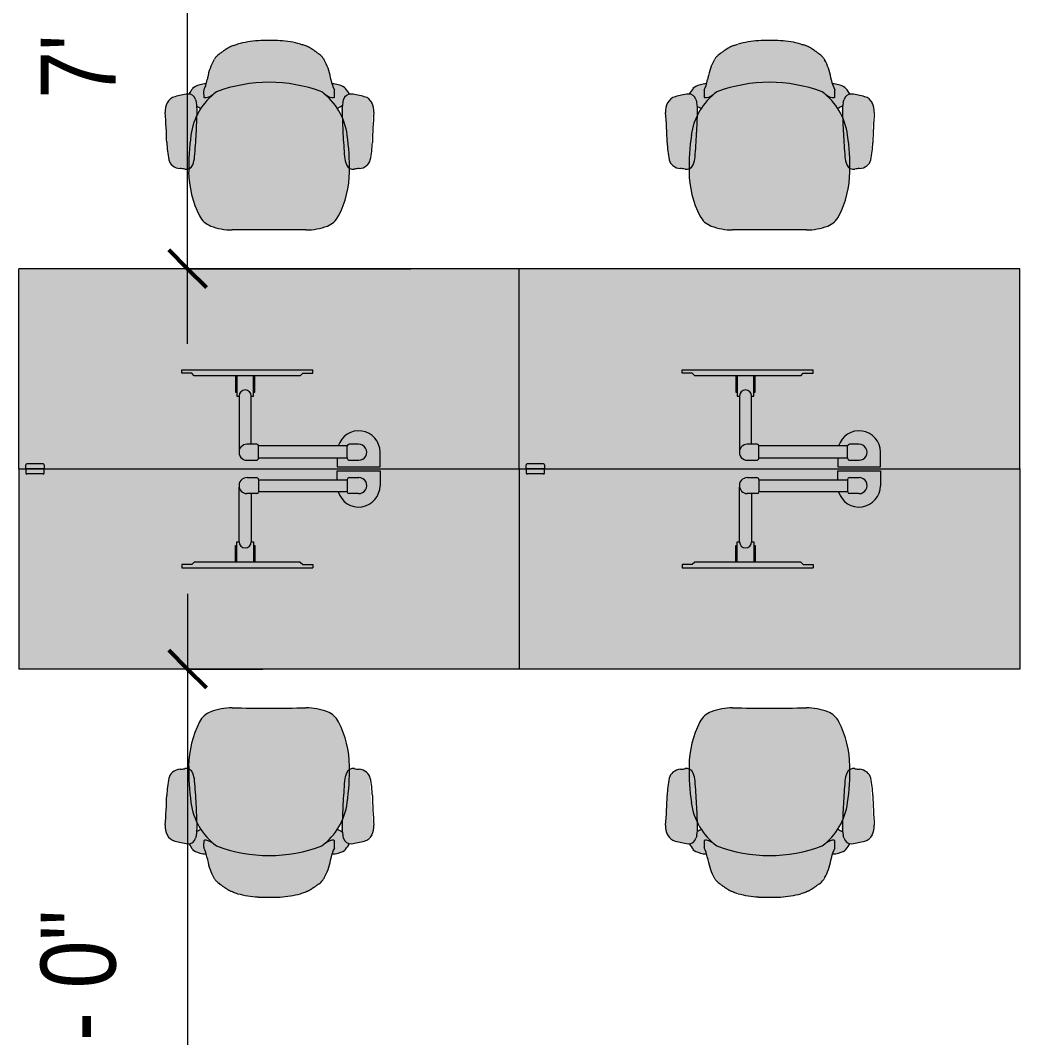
# Model space of a CAD drawing. Header units: inches. Extents: x 46946 to 48441, y 40324 to 42003.
# Drawn here: x 47795.9 to 47915.8, y 41423.6 to 41545.6 of the extents above; entities that cross this region are included whole.
import ezdxf

# ---------------------------------------------------------------- set-up
doc = ezdxf.new("R2010")
doc.units = ezdxf.units.IN
doc.header["$MEASUREMENT"] = 0
for name, color, linetype, lineweight in [('A-ANNO-DIMS', 211, 'Continuous', 9), ('A-ANNO-DIMS-96', 211, 'Continuous', 9), ('I-FURN', 30, 'Continuous', 9), ('I-FURN-PNLS', 30, 'Continuous', 9)]:
    doc.layers.add(name, color=color, linetype=linetype, lineweight=lineweight)
doc.styles.add('Arial Narrow_1', font='ARIALN.TTF', dxfattribs={"height": 9})
doc.dimstyles.new('OTJ_3_32__Linear__1_2__Rounding_', dxfattribs={"dimscale": 12, "dimtxt": 9.210879, "dimasz": 0.375, "dimexe": 0.75, "dimexo": 0.5, "dimgap": 0.5, "dimtad": 1, "dimdec": 1, "dimrnd": 0.5, "dimzin": 3, "dimdsep": 46, "dimlunit": 4, "dimtxsty": 'Arial Narrow_1', "dimblk1": 'OBLIQUE', "dimblk2": 'OBLIQUE', "dimsah": 1, "dimcen": 0.09, "dimdle": 0.75, "dimazin": 0, "dimtfac": 1, "dimtdec": 4, "dimtix": 1, "dimtmove": 0, "dimatfit": 3, "dimfxl": 1, "dimtvp": 1, "dimtfill": 1, "dimfrac": 2, "dimtolj": 1, "dimtzin": 0, "dimarcsym": 2})

# ---------------------------------------------------------------- blocks, each defined once
blk = doc.blocks.new('WORKSTATIONS_BENCH- SINGLE - 5 X 2 FT FT - WORKSTATIONS_BENCH- SINGLE - 5 X 2 FT FT-648372-Level 06 - Furniture')
at = {"layer": 'I-FURN-PNLS', "transparency": 33554534}
h = blk.add_hatch(color=155, dxfattribs=at)
h.paths.add_polyline_path([(-29.98, -12.18), (-29.15, -12.18), (-29.15, -11.69), (-29.02, -11.57), (-27.07, -11.57), (-26.94, -11.69), (-26.94, -12.18), (30.02, -12.18), (30.02, 11.82), (-29.98, 11.82), (-29.98, -11.95)])
h.paths.add_polyline_path([(9.39, -11.94), (8.2, -11.94), (8.2, -10.85), (-1.25, -10.89), (-1.28, -11.02), (-1.5, -11.14), (-2.86, -11.11), (-3.09, -11.02), (-3.28, -10.88), (-3.43, -10.7), (-3.57, -10.32), (-3.58, -10.25), (-3.57, -10.01), (-3.57, -3.44), (-3.84, -3.44), (-3.84, -2.99), (-4.02, -2.99), (-4.02, -1.01), (-8.95, -1.01), (-9.24, -0.7), (-10.44, -0.7), (-10.44, -0.3), (5.26, -0.3), (5.26, -0.7), (4.06, -0.7), (3.76, -1.01), (-1.68, -1.01), (-1.68, -2.99), (-1.84, -2.99), (-1.84, -3.44), (-2.13, -3.44), (-2.13, -9.22), (-1.45, -9.22), (-1.26, -9.37), (-1.25, -9.43), (8.32, -9.43), (8.54, -8.89), (8.95, -8.36), (9.48, -7.95), (10.1, -7.69), (10.76, -7.6), (11.43, -7.69), (12.07, -7.96), (12.58, -8.36), (12.98, -8.89), (13.24, -9.5), (13.33, -10.17), (13.33, -11.94), (11.82, -11.94)])
h = blk.add_hatch(color=155, dxfattribs=at)
h.paths.add_polyline_path([(-27.07, -12.18), (-26.94, -12.18), (-26.94, -11.69), (-27.07, -11.57), (-29.02, -11.57), (-29.15, -11.69), (-29.15, -12.18), (-29.02, -12.18)])
h.paths.add_polyline_path([(8.32, -9.43), (-1.25, -9.43), (-1.26, -9.37), (-1.45, -9.22), (-2.13, -9.22), (-2.13, -3.44), (-1.84, -3.44), (-1.84, -2.99), (-1.68, -2.99), (-1.68, -1.01), (3.76, -1.01), (4.06, -0.7), (5.26, -0.7), (5.26, -0.3), (-10.44, -0.3), (-10.44, -0.7), (-9.24, -0.7), (-8.95, -1.01), (-4.02, -1.01), (-4.02, -2.99), (-3.84, -2.99), (-3.84, -3.44), (-3.57, -3.44), (-3.54, -10.48), (-3.43, -10.7), (-3.28, -10.88), (-3.09, -11.02), (-2.86, -11.11), (-2.63, -11.14), (-1.5, -11.14), (-1.26, -10.96), (-1.2, -10.85), (8.2, -10.85), (8.2, -10.17), (8.29, -9.5)])
h.paths.add_polyline_path([(8.2, -11.94), (13.33, -11.94), (13.33, -10.17), (13.24, -9.5), (12.98, -8.89), (12.58, -8.36), (12.05, -7.95), (11.43, -7.69), (10.76, -7.6), (10.1, -7.69), (9.39, -8.02), (8.95, -8.36), (8.54, -8.89), (8.33, -9.43), (9.39, -9.43), (9.6, -9.22), (10.97, -9.24), (11.19, -9.32), (11.39, -9.45), (11.55, -9.62), (11.66, -9.82), (11.72, -10.17), (11.72, -10.3), (11.66, -10.53), (11.45, -10.85), (11.39, -10.91), (11.19, -11.04), (10.97, -11.12), (10.51, -11.14), (9.52, -11.11), (9.35, -10.85), (8.2, -10.85), (8.2, -11.14)])
blk.add_hatch(color=155, dxfattribs=at).paths.add_polyline_path([(10.51, -11.14), (11, -11.11), (11.22, -11.03), (11.49, -10.8), (11.57, -10.72), (11.67, -10.51), (11.72, -10.17), (11.72, -10.05), (11.66, -9.82), (11.55, -9.62), (11.36, -9.43), (11.19, -9.32), (10.97, -9.24), (10.74, -9.22), (9.55, -9.23), (9.39, -9.43), (8.32, -9.43), (8.28, -9.58), (8.2, -10.17), (8.2, -10.85), (9.39, -10.89), (9.58, -11.13), (9.64, -11.14)])
at = {"layer": 'I-FURN'}
for p, q in [((-29.98, -12.18), (-29.98, 11.82)), ((30.02, 11.82), (-29.98, 11.82)), ((30.02, -12.18), (30.02, 11.82)), ((-10.44, -0.3), (-3.84, -0.3)), ((-10.44, -0.7), (-10.44, -0.3)), ((-9.24, -0.7), (-10.44, -0.7)), ((-8.95, -1.01), (-9.24, -0.7)), ((3.76, -1.01), (-8.95, -1.01)), ((-4.02, -1.01), (-4.02, -2.99)), ((-3.84, -0.3), (5.26, -0.3)), ((-3.84, -1.01), (-3.84, -3.44)), ((-1.84, -3.44), (-1.84, -1.01)), ((-1.68, -2.99), (-1.68, -1.01)), ((3.76, -1.01), (4.06, -0.7)), ((4.06, -0.7), (5.26, -0.7)), ((5.26, -0.7), (5.26, -0.3)), ((-4.02, -2.99), (-3.84, -2.99)), ((-3.84, -2.99), (-3.84, -3.44)), ((-3.84, -3.44), (-3.57, -3.44)), ((-3.84, -3.44), (-3.57, -3.44)), ((-3.57, -3.44), (-3.57, -10.01)), ((-2.13, -3.44), (-1.84, -3.44)), ((-2.13, -3.44), (-1.84, -3.44)), ((-2.13, -9.22), (-2.13, -3.44)), ((-1.84, -2.99), (-1.68, -2.99)), ((-1.84, -3.44), (-1.84, -2.99)), ((-1.45, -9.22), (-2.66, -9.22)), ((-1.25, -10.85), (-1.25, -9.42)), ((9.39, -9.43), (-1.25, -9.43)), ((9.39, -10.85), (9.39, -9.43)), ((10.74, -9.22), (9.6, -9.22)), ((-1.25, -10.89), (-1.25, -10.85)), ((-1.25, -10.85), (9.39, -10.85)), ((8.2, -10.85), (8.2, -11.94)), ((9.39, -10.85), (9.39, -10.89)), ((13.33, -11.94), (13.33, -10.17)), ((-29.98, -12.18), (30.02, -12.18)), ((-26.94, -12.18), (-29.15, -12.18)), ((-29.15, -12.18), (-29.15, -12.68)), ((-26.94, -12.67), (-26.94, -12.18)), ((-2.63, -11.14), (-1.5, -11.14)), ((8.2, -11.94), (13.33, -11.94)), ((9.64, -11.14), (10.77, -11.14)), ((-27.07, -12.79), (-29.02, -12.79))]:
    blk.add_line(p, q, dxfattribs=at)
for centre, radius, start, end in [((-2.85, -3.43), 0.719, 360, 179.9998), ((10.76, -10.17), 2.56, 360, 163.2225), ((-2.63, -10.18), 0.959, 91.7625, 180), ((-1.45, -9.43), 0.207, 0.7151, 90), ((9.6, -9.43), 0.207, 90, 179.2849), ((10.77, -10.18), 0.959, 270, 91.7625), ((-2.63, -10.18), 0.959, 169.5208, 270), ((-1.5, -10.89), 0.25, 270, 0), ((9.64, -10.89), 0.25, 180, 270), ((-29.02, -12.66), 0.134, 187.5429, 270), ((-27.07, -12.67), 0.123, 270, 0)]:
    blk.add_arc(centre, radius, start, end, dxfattribs=at)
blk = doc.blocks.new('Steelcase - Seating - SILQ - Task Chair - Task Chair-V62-Level 06 - Furniture')
at = {"layer": 'I-FURN', "transparency": 33554534}
blk.add_hatch(color=155, dxfattribs=at).paths.add_polyline_path([(-4.51, -20.26), (4.83, -20.21), (5.63, -20.15), (6.89, -19.8), (7.44, -19.51), (7.9, -19.1), (8.24, -18.59), (8.94, -16.89), (9.38, -15.11), (9.54, -12.92), (9.44, -12.88), (9.28, -12.76), (9.15, -12.62), (9.06, -12.44), (8.88, -11.85), (8.8, -11.09), (8.6, -7.98), (8.53, -6.58), (7.77, -5.27), (6.74, -4.11), (7.18, -4.34), (7.5, -4.41), (7.68, -4.38), (7.74, -4.28), (7.73, -3.46), (7.48, -2.89), (7.43, -2.7), (7.29, -2.02), (6.98, -0.88), (6.49, 0.17), (6.06, 0.7), (5.1, 1.39), (4.67, 1.66), (3.83, 1.98), (3.68, 2.02), (2.47, 2.29), (1.23, 2.42), (-0.09, 2.44), (-1.45, 2.41), (-2.66, 2.28), (-4.11, 1.94), (-4.36, 1.86), (-4.85, 1.65), (-5.68, 1.11), (-6.25, 0.69), (-6.42, 0.52), (-6.79, -0.07), (-7.17, -0.89), (-7.76, -3.16), (-7.93, -3.48), (-7.92, -4.34), (-7.84, -4.4), (-7.47, -4.37), (-7.08, -4.2), (-6.88, -4.11), (-8.14, -5.52), (-8.74, -6.62), (-8.84, -8.9), (-9.05, -11.69), (-9.09, -11.99), (-9.34, -12.62), (-9.47, -12.76), (-9.73, -12.97), (-9.73, -13.28), (-9.57, -15.11), (-9.13, -16.89), (-8.43, -18.59), (-8.08, -19.1), (-7.63, -19.51), (-7.08, -19.8), (-5.82, -20.15), (-4.75, -20.24)])
h = blk.add_hatch(color=155, dxfattribs=at)
h.paths.add_polyline_path([(-10.01, -12.98), (-9.72, -12.9), (-9.66, -10.82), (-9.42, -8.73), (-8.99, -7.07), (-8.74, -6.62), (-8.72, -5.47), (-8.29, -5.72), (-7.63, -4.84), (-7.93, -4.31), (-7.93, -3.48), (-7.67, -2.88), (-7.67, -2.75), (-8.37, -2.85), (-8.93, -3.05), (-9.26, -3.29), (-9.72, -3.97), (-9.84, -3.98), (-10.62, -4.11), (-11.67, -4.4), (-11.92, -4.57), (-12.14, -4.78), (-12.3, -5.04), (-12.45, -5.4), (-12.53, -5.79), (-12.54, -6.19), (-12.16, -11.51), (-12.1, -11.85), (-12.01, -12.11), (-11.86, -12.35), (-11.67, -12.55), (-11.39, -12.73), (-11.08, -12.85), (-10.2, -12.97)])
h.paths.add_polyline_path([(9.82, -12.98), (10.57, -12.9), (10.89, -12.85), (11.2, -12.73), (11.48, -12.55), (11.68, -12.35), (11.83, -12.11), (11.92, -11.85), (12.09, -10.82), (12.21, -8.73), (12.35, -5.79), (12.27, -5.4), (12.12, -5.04), (11.95, -4.78), (11.73, -4.57), (11.48, -4.4), (11.2, -4.29), (10.43, -4.11), (9.54, -3.97), (9.07, -3.29), (8.8, -3.09), (8.49, -2.94), (7.85, -2.78), (7.44, -2.76), (7.58, -3.16), (7.74, -3.48), (7.73, -4.38), (7.65, -4.52), (7.44, -4.84), (8.11, -5.73), (8.55, -5.46), (8.54, -6.19), (8.58, -6.66), (8.8, -7.07), (9.28, -8.92), (9.51, -11.58), (9.58, -12.93), (9.74, -12.97)])
h.paths.add_polyline_path([(-7.63, -4.84), (-6.93, -4.12), (-7.37, -4.36), (-7.75, -4.42), (-7.86, -4.45), (-7.74, -4.66)])
h.paths.add_polyline_path([(7.44, -4.84), (7.65, -4.42), (7.26, -4.38), (6.98, -4.27), (6.73, -4.11), (6.8, -4.2), (7.42, -4.82)])
h = blk.add_hatch(color=155, dxfattribs=at)
h.paths.add_polyline_path([(9.54, -12.92), (9.47, -10.82), (9.24, -8.73), (8.8, -7.07), (8.55, -6.62), (8.65, -8.9), (8.86, -11.69), (8.91, -11.99), (9.15, -12.62), (9.28, -12.76), (9.5, -12.9)])
h.paths.add_polyline_path([(-9.72, -12.92), (-9.63, -12.88), (-9.47, -12.76), (-9.34, -12.62), (-9.24, -12.44), (-9.07, -11.85), (-8.99, -11.09), (-8.79, -7.98), (-8.76, -6.66), (-8.99, -7.07), (-9.47, -8.92), (-9.69, -11.58), (-9.72, -12.9)])
h.paths.add_polyline_path([(7.74, -3.48), (7.74, -3.46), (7.48, -2.87), (7.57, -3.16), (7.74, -3.48)])
at = {"layer": 'I-FURN'}
for centre, radius, start, end in [((-1.83, -3.88), 6.11, 176.2191, 184.2434), ((-0.09, -20.56), 18, 69.4451, 110.5549), ((1.64, -3.88), 6.11, 355.7566, 3.9669), ((-10.98, -5.73), 1.5, 105.7059, 152.2941), ((-8.48, -14.64), 10.75, 97.3177, 105.7059), ((-9.74, -4.82), 0.846, 12.4048, 97.3177), ((-1.75, -9.95), 7.79, 126.7734, 172.2814), ((-5.8, -3.95), 3.18, 192.4048, 199.3604), ((-7.83, -4.3), 0.102, 199.8344, 260.915), ((1.56, -9.95), 7.79, 7.7186, 53.2266), ((7.64, -4.3), 0.102, 279.085, 340.1656), ((5.74, -3.95), 3.18, 340.6396, 347.5952), ((9.67, -4.82), 0.846, 82.6823, 167.5952), ((8.41, -14.64), 10.75, 74.2941, 82.6823), ((10.92, -5.73), 1.5, 27.7059, 74.2941), ((-10.42, -6.03), 2.13, 152.2941, 184.3386), ((-102.47, -3.68), 93.78, 356.9144, 358.5478), ((-13.74, -5.93), 5.02, 358.5478, 10.6207), ((13.67, -5.93), 5.02, 169.3793, 181.4522), ((102.41, -3.68), 93.78, 181.4522, 183.0856), ((10.35, -6.03), 2.13, 355.6614, 27.7059), ((-87.86, -11.9), 75.53, 1.6101, 4.3386), ((87.79, -11.9), 75.53, 175.6614, 178.3899), ((19.82, -12.87), 29.55, 172.2814, 180.7952), ((-102.47, -3.68), 93.78, 355.2127, 356.9144), ((102.41, -3.68), 93.78, 183.0856, 184.7873), ((-20, -12.87), 29.55, 359.2048, 7.7186), ((-1.15, -9.46), 11.21, 181.6101, 192.2777), ((1.09, -9.46), 11.21, 347.7223, 358.3899), ((-10.9, -11.59), 1.23, 192.2777, 231.609), ((-12.18, -11.24), 3.17, 337.7324, 355.2127), ((12.11, -11.24), 3.17, 184.7873, 202.2676), ((10.84, -11.59), 1.23, 308.391, 347.7223), ((-10.64, -11.26), 1.65, 231.609, 266.0679), ((-11.1, -17.87), 4.98, 79.6543, 86.0679), ((-10.05, -12.12), 0.87, 259.6543, 337.7324), ((2.36, -13.12), 12.1, 180.7952, 206.8776), ((-2.55, -13.12), 12.1, 333.1224, 359.2048), ((9.99, -12.12), 0.87, 202.2676, 280.3457), ((11.04, -17.87), 4.98, 93.9321, 100.3457), ((10.58, -11.26), 1.65, 273.9321, 308.391), ((-6.19, -17.45), 2.51, 206.8776, 249.163), ((6, -17.45), 2.51, 290.8371, 333.1224), ((-4.58, -13.21), 7.05, 249.163, 270.519), ((-0.09, -507.92), 487.68, 89.481, 90.519), ((4.39, -13.21), 7.05, 269.481, 290.8371)]:
    blk.add_arc(centre, radius, start, end, dxfattribs=at)
for centre, major_axis, ratio, start_param, end_param in [((-0.08, -11.33), (20.03, 0.02), 0.687917, 1.504672, 1.636921), ((-0.2, 3.49), (28.79, 9.03), 0.010331, 4.564035, 4.581348), ((-0.71, -7.45), (-10.64, 0.7), 0.925972, 4.839435, 5.073674), ((0.55, -7.49), (10.62, 0.82), 0.930689, 1.201333, 1.435697), ((0, 3.46), (-28.77, 8.96), 0.009137, 1.701913, 1.719348), ((23.52, -30.28), (-29.39, 31.43), 0.327463, 0.094859, 0.239413), ((-5.58, 9.82), (1.64, 10.17), 0.132764, 3.457864, 3.498777), ((-2.96, 1.77), (3.74, 1.89), 0.219181, 2.633608, 2.828822), ((-3.58, 0.95), (3.03, 0.94), 0.299058, 2.408761, 2.677493), ((3.36, 0.85), (-3.06, 0.83), 0.32018, 3.59429, 3.863104), ((2.71, 1.67), (-3.79, 1.78), 0.23057, 3.448453, 3.64277), ((5.37, 9.84), (-1.66, 10.17), 0.132165, 2.784215, 2.824821), ((-22.94, -30.91), (28.54, 32.14), 0.323278, 6.035145, 6.180385), ((-17.81, 18.18), (-9.26, 22.23), 0.214326, 3.295947, 3.46791), ((0.14, 18), (7.65, 22.04), 0.066957, 2.734521, 2.757866), ((-0.4, 18.01), (-7.72, 22.03), 0.068073, 3.525099, 3.547557), ((18.05, 17.99), (9.7, 22.01), 0.218965, 2.819686, 2.991471), ((76.45, -8.64), (87.63, 0), 0.292872, 2.93157, 2.958572), ((-6.26, -3.51), (3.1, 0), 0.292872, 2.323479, 2.899857), ((-5.96, -5.95), (-3.56, 2.33), 0.616322, 5.556595, 5.775142), ((5.77, -5.95), (3.56, 2.33), 0.616322, 0.508043, 0.726591), ((6.07, -3.51), (3.1, 0), 0.292872, 0.241735, 0.818114), ((-76.63, -8.64), (87.63, 0), 0.292872, 0.181004, 0.210023), ((-4.53, 5.87), (3.43, 10.24), 0.253674, 3.183675, 3.495228), ((4.34, 5.87), (-3.43, 10.24), 0.253674, 2.787957, 3.09951), ((-9.83, -10.71), (-1.99, 5.57), 0.743639, 5.495294, 5.596168), ((9.64, -10.71), (1.99, 5.57), 0.743639, 0.657586, 0.787892)]:
    blk.add_ellipse(centre, major_axis=major_axis, ratio=ratio, start_param=start_param, end_param=end_param, dxfattribs=at)
for points, knots in [([(-4.36, 1.86), (-4.45, 1.83), (-4.57, 1.78), (-4.73, 1.71), (-4.85, 1.65), (-4.97, 1.58), (-5.08, 1.52), (-5.17, 1.46), (-5.24, 1.41), (-5.29, 1.38), (-5.34, 1.34), (-5.41, 1.3), (-5.49, 1.24), (-5.59, 1.17), (-5.71, 1.08), (-5.86, 0.98), (-5.97, 0.9), (-6.03, 0.86)], [0, 0, 0, 0, 0.125, 0.1875, 0.25, 0.3125, 0.375, 0.4375, 0.46875, 0.5, 0.53125, 0.5625, 0.625, 0.6875, 0.75, 0.875, 1, 1, 1, 1]), ([(5.84, 0.87), (5.79, 0.91), (5.68, 0.99), (5.53, 1.09), (5.4, 1.18), (5.31, 1.25), (5.22, 1.31), (5.16, 1.35), (5.1, 1.39), (5.05, 1.42), (4.98, 1.47), (4.89, 1.53), (4.78, 1.59), (4.67, 1.66), (4.55, 1.71), (4.39, 1.79), (4.26, 1.84), (4.18, 1.87)], [0, 0, 0, 0, 0.125, 0.25, 0.3125, 0.375, 0.4375, 0.46875, 0.5, 0.53125, 0.5625, 0.625, 0.6875, 0.75, 0.8125, 0.875, 1, 1, 1, 1])]:
    blk.add_open_spline(points, degree=3, knots=knots, dxfattribs=at)
blk = doc.blocks.new('Steelcase - Seating - SILQ - Task Chair - Task Chair-V57-Level 06 - Furniture')
at = {"layer": 'I-FURN', "transparency": 33554534}
blk.add_hatch(color=155, dxfattribs=at).paths.add_polyline_path([(4.32, -20.26), (5.63, -20.15), (6.89, -19.8), (7.44, -19.51), (7.9, -19.1), (8.24, -18.59), (8.94, -16.89), (9.38, -15.11), (9.54, -12.92), (9.44, -12.88), (9.28, -12.76), (9.15, -12.62), (9.06, -12.44), (8.88, -11.85), (8.8, -11.09), (8.6, -7.98), (8.53, -6.58), (7.77, -5.27), (6.74, -4.11), (7.18, -4.34), (7.5, -4.41), (7.68, -4.38), (7.74, -4.28), (7.73, -3.46), (7.48, -2.89), (7.43, -2.7), (7.29, -2.02), (6.98, -0.88), (6.49, 0.17), (6.06, 0.7), (5.1, 1.39), (4.67, 1.66), (3.93, 1.95), (3.68, 2.02), (2.47, 2.29), (1.23, 2.42), (-0.09, 2.44), (-1.42, 2.41), (-2.66, 2.28), (-4.11, 1.94), (-4.36, 1.86), (-4.85, 1.65), (-5.68, 1.11), (-6.25, 0.69), (-6.42, 0.52), (-6.79, -0.07), (-7.17, -0.89), (-7.87, -3.36), (-7.93, -3.48), (-7.92, -4.34), (-7.84, -4.4), (-7.48, -4.38), (-7.08, -4.2), (-6.88, -4.11), (-8.14, -5.52), (-8.74, -6.62), (-8.84, -8.9), (-9.05, -11.69), (-9.09, -11.99), (-9.34, -12.62), (-9.47, -12.76), (-9.73, -12.97), (-9.73, -13.28), (-9.57, -15.11), (-9.03, -17.14), (-8.43, -18.59), (-8.08, -19.1), (-7.63, -19.51), (-7.08, -19.8), (-5.82, -20.15), (-4.51, -20.26), (-0.09, -20.24)])
h = blk.add_hatch(color=155, dxfattribs=at)
h.paths.add_polyline_path([(-10.01, -12.98), (-9.72, -12.9), (-9.66, -10.82), (-9.42, -8.73), (-8.99, -7.07), (-8.74, -6.62), (-8.72, -5.47), (-8.29, -5.72), (-7.63, -4.84), (-7.93, -4.31), (-7.93, -3.48), (-7.67, -2.88), (-7.67, -2.75), (-8.37, -2.85), (-8.93, -3.05), (-9.26, -3.29), (-9.72, -3.97), (-9.84, -3.98), (-10.62, -4.11), (-11.67, -4.4), (-11.92, -4.57), (-12.14, -4.78), (-12.3, -5.04), (-12.45, -5.4), (-12.53, -5.79), (-12.54, -6.19), (-12.16, -11.51), (-12.1, -11.85), (-12.01, -12.11), (-11.86, -12.35), (-11.67, -12.55), (-11.39, -12.73), (-11.08, -12.85), (-10.2, -12.97)])
h.paths.add_polyline_path([(9.82, -12.98), (10.57, -12.9), (10.89, -12.85), (11.2, -12.73), (11.48, -12.55), (11.68, -12.35), (11.83, -12.11), (11.92, -11.85), (12.09, -10.82), (12.21, -8.73), (12.35, -5.79), (12.27, -5.4), (12.12, -5.04), (11.95, -4.78), (11.73, -4.57), (11.48, -4.4), (11.2, -4.29), (10.2, -4.07), (9.49, -3.91), (9.07, -3.29), (8.94, -3.17), (8.49, -2.94), (7.85, -2.78), (7.44, -2.76), (7.69, -3.36), (7.74, -3.48), (7.73, -4.38), (7.65, -4.52), (7.44, -4.84), (8.11, -5.73), (8.55, -5.46), (8.54, -6.19), (8.58, -6.66), (8.8, -7.07), (9.28, -8.92), (9.51, -11.58), (9.58, -12.93), (9.74, -12.97)])
h.paths.add_polyline_path([(7.44, -4.84), (7.65, -4.42), (7.26, -4.38), (6.98, -4.27), (6.73, -4.11), (6.8, -4.2), (7.42, -4.82)])
h.paths.add_polyline_path([(-7.63, -4.84), (-6.93, -4.12), (-7.37, -4.36), (-7.67, -4.42), (-7.86, -4.45), (-7.74, -4.66)])
h = blk.add_hatch(color=155, dxfattribs=at)
h.paths.add_polyline_path([(9.54, -12.92), (9.47, -10.82), (9.24, -8.73), (8.8, -7.07), (8.55, -6.62), (8.65, -8.9), (8.86, -11.69), (8.91, -11.99), (9.15, -12.62), (9.28, -12.76), (9.5, -12.9)])
h.paths.add_polyline_path([(-9.72, -12.92), (-9.63, -12.88), (-9.47, -12.76), (-9.34, -12.62), (-9.24, -12.44), (-9.07, -11.85), (-8.99, -11.09), (-8.79, -7.98), (-8.76, -6.66), (-8.99, -7.07), (-9.47, -8.92), (-9.69, -11.58), (-9.72, -12.9)])
h.paths.add_polyline_path([(7.74, -3.48), (7.74, -3.46), (7.48, -2.87), (7.68, -3.36), (7.74, -3.48)])
at = {"layer": 'I-FURN'}
for centre, radius, start, end in [((-1.83, -3.88), 6.11, 176.2191, 184.2434), ((-0.09, -20.56), 18, 69.4451, 110.5549), ((1.64, -3.88), 6.11, 355.7566, 3.9669), ((-10.98, -5.73), 1.5, 105.7059, 152.2941), ((-8.48, -14.64), 10.75, 97.3177, 105.7059), ((-9.74, -4.82), 0.846, 12.4048, 97.3177), ((-1.75, -9.95), 7.79, 126.7734, 172.2814), ((-5.8, -3.95), 3.18, 192.4048, 199.3604), ((-7.83, -4.3), 0.102, 199.8344, 260.915), ((1.56, -9.95), 7.79, 7.7186, 53.2266), ((7.64, -4.3), 0.102, 279.085, 340.1656), ((5.74, -3.95), 3.18, 340.6396, 347.5952), ((9.67, -4.82), 0.846, 82.6823, 167.5952), ((8.41, -14.64), 10.75, 74.2941, 82.6823), ((10.92, -5.73), 1.5, 27.7059, 74.2941), ((-10.42, -6.03), 2.13, 152.2941, 184.3386), ((-102.47, -3.68), 93.78, 356.9144, 358.5478), ((-13.74, -5.93), 5.02, 358.5478, 10.6207), ((13.67, -5.93), 5.02, 169.3793, 181.4522), ((102.41, -3.68), 93.78, 181.4522, 183.0856), ((10.35, -6.03), 2.13, 355.6614, 27.7059), ((-87.86, -11.9), 75.53, 1.6101, 4.3386), ((87.79, -11.9), 75.53, 175.6614, 178.3899), ((19.82, -12.87), 29.55, 172.2814, 180.7952), ((-102.47, -3.68), 93.78, 355.2127, 356.9144), ((102.41, -3.68), 93.78, 183.0856, 184.7873), ((-20, -12.87), 29.55, 359.2048, 7.7186), ((-1.15, -9.46), 11.21, 181.6101, 192.2777), ((1.09, -9.46), 11.21, 347.7223, 358.3899), ((-10.9, -11.59), 1.23, 192.2777, 231.609), ((-12.18, -11.24), 3.17, 337.7324, 355.2127), ((12.11, -11.24), 3.17, 184.7873, 202.2676), ((10.84, -11.59), 1.23, 308.391, 347.7223), ((-10.64, -11.26), 1.65, 231.609, 266.0679), ((-11.1, -17.87), 4.98, 79.6543, 86.0679), ((-10.05, -12.12), 0.87, 259.6543, 337.7324), ((2.36, -13.12), 12.1, 180.7952, 206.8776), ((-2.55, -13.12), 12.1, 333.1224, 359.2048), ((9.99, -12.12), 0.87, 202.2676, 280.3457), ((11.04, -17.87), 4.98, 93.9321, 100.3457), ((10.58, -11.26), 1.65, 273.9321, 308.391), ((-6.19, -17.45), 2.51, 206.8776, 249.163), ((6, -17.45), 2.51, 290.8371, 333.1224), ((-4.58, -13.21), 7.05, 249.163, 270.519), ((-0.09, -507.92), 487.68, 89.481, 90.519), ((4.39, -13.21), 7.05, 269.481, 290.8371)]:
    blk.add_arc(centre, radius, start, end, dxfattribs=at)
for centre, major_axis, ratio, start_param, end_param in [((-0.08, -11.33), (20.03, 0.02), 0.687917, 1.504672, 1.636921), ((-0.2, 3.49), (28.79, 9.03), 0.010331, 4.564035, 4.581348), ((-0.71, -7.45), (-10.64, 0.7), 0.925972, 4.839435, 5.073674), ((0.55, -7.49), (10.62, 0.82), 0.930689, 1.201333, 1.435697), ((0, 3.46), (-28.77, 8.96), 0.009137, 1.701913, 1.719348), ((23.52, -30.28), (-29.39, 31.43), 0.327463, 0.094859, 0.239413), ((-5.58, 9.82), (1.64, 10.17), 0.132764, 3.457864, 3.498777), ((-2.96, 1.77), (3.74, 1.89), 0.219181, 2.633608, 2.828822), ((-3.58, 0.95), (3.03, 0.94), 0.299058, 2.408761, 2.677493), ((3.36, 0.85), (-3.06, 0.83), 0.32018, 3.59429, 3.863104), ((2.71, 1.67), (-3.79, 1.78), 0.23057, 3.448453, 3.64277), ((5.37, 9.84), (-1.66, 10.17), 0.132165, 2.784215, 2.824821), ((-22.94, -30.91), (28.54, 32.14), 0.323278, 6.035145, 6.180385), ((-17.81, 18.18), (-9.26, 22.23), 0.214326, 3.295947, 3.46791), ((0.14, 18), (7.65, 22.04), 0.066957, 2.734521, 2.757866), ((-0.4, 18.01), (-7.72, 22.03), 0.068073, 3.525099, 3.547557), ((18.05, 17.99), (9.7, 22.01), 0.218965, 2.819686, 2.991471), ((76.45, -8.64), (87.63, 0), 0.292872, 2.93157, 2.958572), ((-6.26, -3.51), (3.1, 0), 0.292872, 2.323479, 2.899857), ((-5.96, -5.95), (-3.56, 2.33), 0.616322, 5.556595, 5.775142), ((5.77, -5.95), (3.56, 2.33), 0.616322, 0.508043, 0.726591), ((6.07, -3.51), (3.1, 0), 0.292872, 0.241735, 0.818114), ((-76.63, -8.64), (87.63, 0), 0.292872, 0.181004, 0.210023), ((-4.53, 5.87), (3.43, 10.24), 0.253674, 3.183675, 3.495228), ((4.34, 5.87), (-3.43, 10.24), 0.253674, 2.787957, 3.09951), ((-9.83, -10.71), (-1.99, 5.57), 0.743639, 5.495294, 5.596168), ((9.64, -10.71), (1.99, 5.57), 0.743639, 0.657586, 0.787892)]:
    blk.add_ellipse(centre, major_axis=major_axis, ratio=ratio, start_param=start_param, end_param=end_param, dxfattribs=at)
for points, knots in [([(-4.36, 1.86), (-4.45, 1.83), (-4.57, 1.78), (-4.73, 1.71), (-4.85, 1.65), (-4.97, 1.58), (-5.08, 1.52), (-5.17, 1.46), (-5.24, 1.41), (-5.29, 1.38), (-5.34, 1.34), (-5.41, 1.3), (-5.49, 1.24), (-5.59, 1.17), (-5.71, 1.08), (-5.86, 0.98), (-5.97, 0.9), (-6.03, 0.86)], [0, 0, 0, 0, 0.125, 0.1875, 0.25, 0.3125, 0.375, 0.4375, 0.46875, 0.5, 0.53125, 0.5625, 0.625, 0.6875, 0.75, 0.875, 1, 1, 1, 1]), ([(5.84, 0.87), (5.79, 0.91), (5.68, 0.99), (5.53, 1.09), (5.4, 1.18), (5.31, 1.25), (5.22, 1.31), (5.16, 1.35), (5.1, 1.39), (5.05, 1.42), (4.98, 1.47), (4.89, 1.53), (4.78, 1.59), (4.67, 1.66), (4.55, 1.71), (4.39, 1.79), (4.26, 1.84), (4.18, 1.87)], [0, 0, 0, 0, 0.125, 0.25, 0.3125, 0.375, 0.4375, 0.46875, 0.5, 0.53125, 0.5625, 0.625, 0.6875, 0.75, 0.8125, 0.875, 1, 1, 1, 1])]:
    blk.add_open_spline(points, degree=3, knots=knots, dxfattribs=at)
blk = doc.blocks.new('WORKSTATIONS_BENCH- SINGLE - 5 X 2 FT FT - WORKSTATIONS_BENCH- SINGLE - 5 X 2 FT FT-649268-Level 06 - Furniture')
at = {"layer": 'I-FURN-PNLS', "transparency": 33554534}
h = blk.add_hatch(color=155, dxfattribs=at)
h.paths.add_polyline_path([(-29.98, -11.82), (30.02, -11.82), (30.02, 12.18), (-26.94, 12.18), (-26.94, 11.69), (-27.07, 11.57), (-29.02, 11.57), (-29.15, 11.69), (-29.15, 12.18), (-29.98, 12.18), (-29.98, 2.62)])
h.paths.add_polyline_path([(5.26, 0.3), (-10.44, 0.3), (-10.44, 0.7), (-9.24, 0.7), (-8.95, 1.01), (-4.02, 1.01), (-4.02, 2.99), (-3.84, 2.99), (-3.84, 3.44), (-3.57, 3.44), (-3.54, 10.48), (-3.43, 10.7), (-3.28, 10.88), (-3.09, 11.02), (-2.86, 11.11), (-2.63, 11.14), (-1.5, 11.14), (-1.26, 10.96), (-1.25, 10.85), (8.2, 10.85), (8.2, 11.94), (13.33, 11.94), (13.33, 10.17), (13.21, 9.43), (12.98, 8.89), (12.58, 8.36), (12.05, 7.95), (11.43, 7.69), (10.76, 7.6), (10.1, 7.69), (9.39, 8.02), (8.95, 8.36), (8.54, 8.89), (8.29, 9.43), (-1.25, 9.43), (-1.26, 9.37), (-1.45, 9.22), (-2.13, 9.22), (-2.13, 3.44), (-1.84, 3.44), (-1.84, 2.99), (-1.68, 2.99), (-1.68, 1.01), (3.76, 1.01), (4.06, 0.7), (5.26, 0.7)])
h = blk.add_hatch(color=155, dxfattribs=at)
h.paths.add_polyline_path([(5.26, 0.3), (5.26, 0.7), (4.06, 0.7), (3.76, 1.01), (-1.68, 1.01), (-1.68, 2.99), (-1.84, 2.99), (-1.88, 3.44), (-2.13, 3.44), (-2.13, 9.22), (-1.45, 9.22), (-1.25, 9.43), (8.32, 9.43), (8.28, 9.58), (8.2, 10.17), (8.2, 10.85), (-1.25, 10.89), (-1.28, 11.02), (-1.5, 11.14), (-2.86, 11.11), (-3.09, 11.02), (-3.28, 10.88), (-3.43, 10.7), (-3.57, 10.32), (-3.58, 10.25), (-3.57, 10.01), (-3.57, 3.44), (-3.84, 3.44), (-3.84, 2.99), (-4.02, 2.99), (-4.02, 1.01), (-8.95, 1.01), (-9.24, 0.7), (-10.44, 0.7), (-10.44, 0.3), (4.06, 0.3)])
h.paths.add_polyline_path([(10.76, 7.6), (11.43, 7.69), (12.05, 7.95), (12.58, 8.36), (12.98, 8.89), (13.24, 9.51), (13.33, 10.17), (13.33, 11.94), (8.2, 11.94), (8.2, 10.85), (9.39, 10.89), (9.58, 11.13), (9.64, 11.14), (11, 11.11), (11.22, 11.03), (11.49, 10.8), (11.57, 10.72), (11.67, 10.51), (11.72, 10.17), (11.72, 10.05), (11.66, 9.82), (11.45, 9.51), (11.36, 9.43), (11.19, 9.32), (10.97, 9.24), (10.74, 9.22), (9.55, 9.23), (9.39, 9.43), (8.32, 9.43), (8.54, 8.89), (8.95, 8.36), (9.48, 7.95), (10.1, 7.69)])
h.paths.add_polyline_path([(-27.07, 11.57), (-26.94, 11.69), (-26.94, 12.18), (-29.15, 12.18), (-29.15, 11.69), (-29.02, 11.57)])
blk.add_hatch(color=155, dxfattribs=at).paths.add_polyline_path([(9.6, 9.22), (10.97, 9.24), (11.19, 9.32), (11.45, 9.51), (11.55, 9.62), (11.66, 9.82), (11.72, 10.17), (11.72, 10.3), (11.66, 10.53), (11.45, 10.85), (11.39, 10.91), (11.19, 11.04), (10.97, 11.12), (10.51, 11.14), (9.52, 11.11), (9.35, 10.85), (8.2, 10.85), (8.2, 10.17), (8.33, 9.43), (9.39, 9.43), (9.55, 9.23)])
at = {"layer": 'I-FURN'}
for p, q in [((-29.15, 12.18), (-29.15, 12.68)), ((-27.07, 12.79), (-29.02, 12.79)), ((-26.94, 12.67), (-26.94, 12.18)), ((-29.98, 12.18), (-29.98, -11.82)), ((-29.98, 12.18), (30.02, 12.18)), ((-26.94, 12.18), (-29.15, 12.18)), ((-2.63, 11.14), (-1.5, 11.14)), ((8.2, 10.85), (8.2, 11.94)), ((8.2, 11.94), (13.33, 11.94)), ((9.64, 11.14), (10.77, 11.14)), ((13.33, 11.94), (13.33, 10.17)), ((30.02, 12.18), (30.02, -11.82)), ((-3.57, 3.44), (-3.57, 10.01)), ((-1.25, 10.89), (-1.25, 10.85)), ((-1.25, 10.85), (-1.25, 9.42)), ((-1.25, 10.85), (9.39, 10.85)), ((9.39, 10.85), (9.39, 10.89)), ((9.39, 10.85), (9.39, 9.43)), ((-1.45, 9.22), (-2.66, 9.22)), ((-2.13, 9.22), (-2.13, 3.44)), ((9.39, 9.43), (-1.25, 9.43)), ((10.74, 9.22), (9.6, 9.22)), ((-4.02, 2.99), (-3.84, 2.99)), ((-4.02, 1.01), (-4.02, 2.99)), ((-3.84, 3.44), (-3.57, 3.44)), ((-3.84, 2.99), (-3.84, 3.44)), ((-3.84, 1.01), (-3.84, 3.44)), ((-3.84, 3.44), (-3.57, 3.44)), ((-2.13, 3.44), (-1.84, 3.44)), ((-2.13, 3.44), (-1.84, 3.44)), ((-1.84, 3.44), (-1.84, 2.99)), ((-1.84, 3.44), (-1.84, 1.01)), ((-1.84, 2.99), (-1.68, 2.99)), ((-1.68, 2.99), (-1.68, 1.01)), ((-10.44, 0.7), (-10.44, 0.3)), ((-9.24, 0.7), (-10.44, 0.7)), ((-10.44, 0.3), (-3.84, 0.3)), ((-8.95, 1.01), (-9.24, 0.7)), ((3.76, 1.01), (-8.95, 1.01)), ((-3.84, 0.3), (5.26, 0.3)), ((3.76, 1.01), (4.06, 0.7)), ((4.06, 0.7), (5.26, 0.7)), ((5.26, 0.7), (5.26, 0.3)), ((30.02, -11.82), (-29.98, -11.82))]:
    blk.add_line(p, q, dxfattribs=at)
for centre, radius, start, end in [((-29.02, 12.66), 0.134, 90, 172.4571), ((-27.07, 12.67), 0.123, 0, 90), ((-2.63, 10.18), 0.959, 90, 190.4792), ((-1.5, 10.89), 0.25, 0, 90), ((9.64, 10.89), 0.25, 90, 180), ((10.77, 10.18), 0.959, 268.2375, 90), ((-2.63, 10.18), 0.959, 180, 268.2375), ((10.76, 10.17), 2.56, 196.7775, 0), ((-1.45, 9.43), 0.207, 270, 359.2849), ((9.6, 9.43), 0.207, 180.7151, 270), ((-2.85, 3.43), 0.719, 180.0002, 0)]:
    blk.add_arc(centre, radius, start, end, dxfattribs=at)
blk = doc.blocks.new('Steelcase - Seating - SILQ - Task Chair - Task Chair-649269-Level 06 - Furniture')
at = {"layer": 'I-FURN', "transparency": 33554534}
blk.add_hatch(color=155, dxfattribs=at).paths.add_polyline_path([(-0.09, -2.44), (1.23, -2.42), (2.47, -2.29), (3.93, -1.95), (4.18, -1.87), (4.67, -1.66), (5.5, -1.12), (6.06, -0.7), (6.23, -0.53), (6.6, 0.06), (6.98, 0.88), (7.57, 3.16), (7.74, 3.5), (7.73, 4.34), (7.65, 4.4), (7.29, 4.38), (6.89, 4.2), (6.69, 4.11), (7.95, 5.52), (8.55, 6.62), (8.65, 8.9), (8.86, 11.69), (8.91, 11.99), (9.15, 12.62), (9.28, 12.76), (9.54, 12.97), (9.55, 13.28), (9.38, 15.11), (8.94, 16.89), (8.24, 18.59), (7.9, 19.1), (7.44, 19.51), (6.89, 19.8), (5.63, 20.15), (4.32, 20.26), (-4.75, 20.24), (-5.82, 20.15), (-7.08, 19.8), (-7.63, 19.51), (-8.08, 19.1), (-8.43, 18.59), (-9.13, 16.89), (-9.57, 15.11), (-9.72, 12.92), (-9.63, 12.88), (-9.47, 12.76), (-9.34, 12.62), (-9.24, 12.44), (-9.06, 11.8), (-8.99, 11.09), (-8.79, 7.98), (-8.72, 6.58), (-7.95, 5.27), (-6.93, 4.11), (-7.37, 4.34), (-7.68, 4.41), (-7.87, 4.38), (-7.92, 4.31), (-7.93, 3.48), (-7.67, 2.89), (-7.61, 2.72), (-7.17, 0.89), (-6.68, -0.16), (-6.42, -0.52), (-6.03, -0.86), (-5.29, -1.38), (-4.85, -1.65), (-3.99, -1.98), (-3.87, -2.02), (-2.66, -2.28), (-1.42, -2.41)])
h = blk.add_hatch(color=155, dxfattribs=at)
h.paths.add_polyline_path([(-7.63, 4.84), (-7.83, 4.42), (-7.44, 4.38), (-7.17, 4.27), (-6.92, 4.11), (-6.99, 4.2), (-7.61, 4.82)])
h.paths.add_polyline_path([(-7.67, 2.75), (-7.63, 2.76), (-7.76, 3.16), (-7.93, 3.48), (-7.92, 4.38), (-7.83, 4.52), (-7.63, 4.84), (-8.3, 5.73), (-8.74, 5.46), (-8.72, 6.19), (-8.76, 6.66), (-8.99, 7.07), (-9.47, 8.92), (-9.69, 11.58), (-9.75, 12.93), (-9.96, 12.98), (-10.01, 12.98), (-10.76, 12.9), (-11.08, 12.85), (-11.39, 12.73), (-11.67, 12.55), (-11.86, 12.35), (-12.01, 12.11), (-12.11, 11.8), (-12.28, 10.82), (-12.4, 8.73), (-12.53, 5.79), (-12.45, 5.4), (-12.22, 4.91), (-12.14, 4.78), (-11.92, 4.57), (-11.67, 4.4), (-11.38, 4.29), (-10.06, 4.01), (-9.72, 3.97), (-9.26, 3.29), (-8.99, 3.09), (-8.67, 2.94), (-8.03, 2.78), (-7.75, 2.76)])
h.paths.add_polyline_path([(7.48, 2.75), (8.18, 2.85), (8.8, 3.09), (9.07, 3.29), (9.54, 3.97), (9.87, 4.01), (10.43, 4.11), (11.48, 4.4), (11.73, 4.57), (12.03, 4.91), (12.12, 5.04), (12.27, 5.4), (12.35, 5.79), (12.35, 6.19), (11.97, 11.51), (11.92, 11.85), (11.83, 12.11), (11.68, 12.35), (11.48, 12.55), (11.2, 12.73), (10.89, 12.85), (10.02, 12.97), (9.74, 12.97), (9.54, 12.9), (9.47, 10.82), (9.24, 8.73), (8.8, 7.07), (8.55, 6.62), (8.51, 5.49), (8.1, 5.72), (7.44, 4.84), (7.75, 4.31), (7.74, 3.46), (7.48, 2.87), (7.46, 2.76)])
h.paths.add_polyline_path([(6.65, 4.06), (7.18, 4.36), (7.48, 4.42), (7.67, 4.45), (7.42, 4.82), (6.71, 4.11)])
h = blk.add_hatch(color=155, dxfattribs=at)
h.paths.add_polyline_path([(7.44, 2.76), (7.58, 3.16), (7.46, 2.83), (7.44, 2.77)])
h.paths.add_polyline_path([(-7.63, 2.76), (-7.63, 2.77), (-7.65, 2.82)])
h.paths.add_polyline_path([(-7.76, 3.15), (-7.76, 3.16), (-7.76, 3.15)])
h.paths.add_polyline_path([(-8.74, 6.62), (-8.84, 8.9), (-9.05, 11.69), (-9.09, 11.99), (-9.34, 12.62), (-9.47, 12.76), (-9.72, 12.89), (-9.66, 10.82), (-9.42, 8.73), (-8.99, 7.07), (-8.76, 6.66)])
h.paths.add_polyline_path([(8.55, 6.62), (8.8, 7.07), (9.28, 8.92), (9.51, 11.58), (9.49, 12.9), (9.44, 12.88), (9.28, 12.76), (9.15, 12.62), (9.06, 12.44), (8.88, 11.8), (8.8, 11.09), (8.6, 7.98), (8.55, 6.73)])
at = {"layer": 'I-FURN'}
for centre, radius, start, end in [((-6.19, 17.45), 2.51, 110.837, 153.1224), ((-4.58, 13.21), 7.05, 89.481, 110.837), ((-0.09, 507.92), 487.68, 269.481, 270.519), ((4.39, 13.21), 7.05, 69.1629, 90.519), ((6, 17.45), 2.51, 26.8776, 69.1629), ((2.36, 13.12), 12.1, 153.1224, 179.2048), ((-2.55, 13.12), 12.1, 0.7952, 26.8776), ((-10.9, 11.59), 1.23, 128.391, 167.7223), ((-10.64, 11.26), 1.65, 93.9321, 128.391), ((-11.1, 17.87), 4.98, 273.9321, 280.3457), ((-10.05, 12.12), 0.87, 22.2676, 100.3457), ((19.82, 12.87), 29.55, 179.2048, 187.7186), ((-12.18, 11.24), 3.17, 4.7873, 22.2676), ((12.11, 11.24), 3.17, 157.7324, 175.2127), ((9.99, 12.12), 0.87, 79.6543, 157.7324), ((-20, 12.87), 29.55, 352.2814, 0.7952), ((11.04, 17.87), 4.98, 259.6543, 266.0679), ((10.58, 11.26), 1.65, 51.609, 86.0679), ((10.84, 11.59), 1.23, 12.2777, 51.609), ((-1.15, 9.46), 11.21, 167.7223, 178.3899), ((-102.47, 3.68), 93.78, 3.0856, 4.7873), ((102.41, 3.68), 93.78, 175.2127, 176.9144), ((1.09, 9.46), 11.21, 1.6101, 12.2777), ((-87.86, 11.9), 75.53, 355.6614, 358.3899), ((87.79, 11.9), 75.53, 181.6101, 184.3386), ((-1.75, 9.95), 7.79, 187.7186, 233.2266), ((-102.47, 3.68), 93.78, 1.4522, 3.0856), ((1.56, 9.95), 7.79, 306.7734, 352.2814), ((102.41, 3.68), 93.78, 176.9144, 178.5478), ((-10.42, 6.03), 2.13, 175.6614, 207.7059), ((10.35, 6.03), 2.13, 332.2941, 4.3386), ((-10.98, 5.73), 1.5, 207.7059, 254.2941), ((-5.8, 3.95), 3.18, 160.6396, 167.5952), ((-13.74, 5.93), 5.02, 349.3793, 1.4522), ((13.67, 5.93), 5.02, 178.5478, 190.6207), ((5.74, 3.95), 3.18, 12.4048, 19.3604), ((10.92, 5.73), 1.5, 285.7059, 332.2941), ((-8.48, 14.64), 10.75, 254.2941, 262.6823), ((-9.74, 4.82), 0.846, 262.6823, 347.5952), ((-1.83, 3.88), 6.11, 175.7566, 183.7809), ((-7.83, 4.3), 0.102, 99.085, 160.1656), ((-0.09, 20.56), 18, 249.4451, 290.5549), ((7.64, 4.3), 0.102, 19.8344, 80.915), ((1.64, 3.88), 6.11, 356.0331, 4.2434), ((9.67, 4.82), 0.846, 192.4048, 277.3177), ((8.41, 14.64), 10.75, 277.3177, 285.7059)]:
    blk.add_arc(centre, radius, start, end, dxfattribs=at)
for centre, major_axis, ratio, start_param, end_param in [((-9.83, 10.71), (1.99, 5.57), 0.743639, 3.82861, 3.929484), ((9.64, 10.71), (-1.99, 5.57), 0.743639, 2.353701, 2.484006), ((76.45, 8.64), (87.63, 0), 0.292872, 3.324613, 3.351616), ((-4.53, -5.87), (-3.43, 10.24), 0.253674, 5.92955, 6.241103), ((4.34, -5.87), (3.43, 10.24), 0.253674, 0.042083, 0.353636), ((-76.63, 8.64), (87.63, 0), 0.292872, 6.073162, 6.102181), ((-6.26, 3.51), (3.1, 0), 0.292872, 3.383328, 3.959706), ((-5.96, 5.95), (3.56, 2.33), 0.616322, 3.649636, 3.868183), ((-17.81, -18.18), (9.26, 22.23), 0.214326, 5.956868, 6.128831), ((18.05, -17.99), (-9.7, 22.01), 0.218965, 0.150122, 0.321906), ((5.77, 5.95), (-3.56, 2.33), 0.616322, 2.415002, 2.63355), ((6.07, 3.51), (3.1, 0), 0.292872, 5.465072, 6.04145), ((0.14, -18), (-7.65, 22.04), 0.066957, 0.383726, 0.407072), ((23.52, 30.28), (29.39, 31.43), 0.327463, 2.90218, 3.046734), ((-22.94, 30.91), (-28.54, 32.14), 0.323278, 3.244393, 3.389632), ((-0.4, -18.01), (7.72, 22.03), 0.068073, 5.877221, 5.899679), ((-5.58, -9.82), (-1.64, 10.17), 0.132764, 5.926001, 5.966914), ((-2.96, -1.77), (-3.74, 1.89), 0.219181, 0.312771, 0.507984), ((-3.58, -0.95), (-3.03, 0.94), 0.299058, 0.4641, 0.732832), ((3.36, -0.85), (3.06, 0.83), 0.32018, 5.561674, 5.830488), ((2.71, -1.67), (3.79, 1.78), 0.23057, 5.782008, 5.976325), ((5.37, -9.84), (1.66, 10.17), 0.132165, 0.316772, 0.357378), ((-0.2, -3.49), (-28.79, 9.03), 0.010331, 4.84343, 4.860743), ((-0.71, 7.45), (10.64, 0.7), 0.925972, 4.351104, 4.585343), ((-0.08, 11.33), (-20.03, 0.02), 0.687917, 1.504672, 1.636921), ((0.55, 7.49), (-10.62, 0.82), 0.930689, 1.705896, 1.940259), ((0, -3.46), (28.77, 8.96), 0.009137, 1.422245, 1.43968)]:
    blk.add_ellipse(centre, major_axis=major_axis, ratio=ratio, start_param=start_param, end_param=end_param, dxfattribs=at)
for points, knots in [([(-4.36, -1.86), (-4.45, -1.83), (-4.57, -1.78), (-4.73, -1.71), (-4.85, -1.65), (-4.97, -1.58), (-5.08, -1.52), (-5.17, -1.46), (-5.24, -1.41), (-5.29, -1.38), (-5.34, -1.34), (-5.41, -1.3), (-5.49, -1.24), (-5.59, -1.17), (-5.71, -1.08), (-5.86, -0.98), (-5.97, -0.9), (-6.03, -0.86)], [0, 0, 0, 0, 0.125, 0.1875, 0.25, 0.3125, 0.375, 0.4375, 0.46875, 0.5, 0.53125, 0.5625, 0.625, 0.6875, 0.75, 0.875, 1, 1, 1, 1]), ([(5.84, -0.87), (5.79, -0.91), (5.68, -0.99), (5.53, -1.09), (5.4, -1.18), (5.31, -1.25), (5.22, -1.31), (5.16, -1.35), (5.1, -1.39), (5.05, -1.42), (4.98, -1.47), (4.89, -1.53), (4.78, -1.59), (4.67, -1.66), (4.55, -1.71), (4.39, -1.79), (4.26, -1.84), (4.18, -1.87)], [0, 0, 0, 0, 0.125, 0.25, 0.3125, 0.375, 0.4375, 0.46875, 0.5, 0.53125, 0.5625, 0.625, 0.6875, 0.75, 0.8125, 0.875, 1, 1, 1, 1])]:
    blk.add_open_spline(points, degree=3, knots=knots, dxfattribs=at)
blk = doc.blocks.new('DIMBLOCK1-Level 06 - Furniture')
at = {"layer": 'A-ANNO-DIMS-96'}
for p, q in [((47815.99, 41476.84), (47815.99, 41374.83)), ((47815.99, 41467.84), (47813.17, 41467.84)), ((47815.99, 41467.84), (47824.99, 41467.84)), ((47815.99, 41383.83), (47813.17, 41383.83)), ((47815.99, 41383.83), (47824.99, 41383.83))]:
    blk.add_line(p, q, dxfattribs=at)
at = {"layer": 'A-ANNO-DIMS-96', "lineweight": 50}
for p, q in [((47815.99, 41467.84), (47813.74, 41470.09)), ((47815.99, 41467.84), (47818.24, 41465.59)), ((47815.99, 41383.83), (47813.74, 41386.08)), ((47815.99, 41383.83), (47818.24, 41381.58))]:
    blk.add_line(p, q, dxfattribs=at)
at = {"layer": 'A-ANNO-DIMS-96', "color": 0, "insert": (47798.36, 41412.68), "char_height": 9, "width": 31.5802, "attachment_point": 1, "rotation": 90, "line_spacing_factor": 0.974696, "style": 'Arial Narrow_1', "bg_fill": 3, "box_fill_scale": 1.25, "bg_fill_color": 256, "bg_fill_true_color": 13158600, "bg_fill_transparency": 0}
blk.add_mtext('7\' - 0"', dxfattribs=at)
blk = doc.blocks.new('_Oblique')
at = {"color": 0, "linetype": 'ByBlock', "lineweight": -2}
blk.add_line((-0.5, -0.5), (0.5, 0.5), dxfattribs=at)
blk = doc.blocks.new('DIMBLOCK2-Level 06 - Furniture')
at = {"layer": 'A-ANNO-DIMS-96'}
for p, q in [((47815.99, 41506.84), (47815.99, 41609.18)), ((47815.99, 41600.18), (47806.99, 41600.18)), ((47815.99, 41600.18), (47818.81, 41600.18)), ((47815.99, 41515.84), (47806.99, 41515.84)), ((47815.99, 41515.84), (47842.75, 41515.84))]:
    blk.add_line(p, q, dxfattribs=at)
at = {"layer": 'A-ANNO-DIMS-96', "lineweight": 50}
for p, q in [((47815.99, 41600.18), (47813.74, 41602.43)), ((47815.99, 41600.18), (47818.24, 41597.93)), ((47815.99, 41515.84), (47813.74, 41518.09)), ((47815.99, 41515.84), (47818.24, 41513.59))]:
    blk.add_line(p, q, dxfattribs=at)
at = {"layer": 'A-ANNO-DIMS-96', "color": 0, "insert": (47798.36, 41536.23), "char_height": 9, "width": 52.2827, "attachment_point": 1, "rotation": 90, "line_spacing_factor": 0.974696, "style": 'Arial Narrow_1', "bg_fill": 3, "box_fill_scale": 1.25, "bg_fill_color": 256, "bg_fill_true_color": 13158600, "bg_fill_transparency": 0}
blk.add_mtext('7\' - 0 1/2"', dxfattribs=at)

msp = doc.modelspace()

# ---------------------------------------------------------------- block references
at = {"layer": 'I-FURN'}
for name, p in [('Steelcase - Seating - SILQ - Task Chair - Task Chair-V62-Level 06 - Furniture', (47825.85, 41540.76)), ('Steelcase - Seating - SILQ - Task Chair - Task Chair-V57-Level 06 - Furniture', (47885.85, 41540.76)), ('Steelcase - Seating - SILQ - Task Chair - Task Chair-649269-Level 06 - Furniture', (47825.85, 41442.92)), ('Steelcase - Seating - SILQ - Task Chair - Task Chair-649269-Level 06 - Furniture', (47885.85, 41442.92))]:
    msp.add_blockref(name, p, dxfattribs=at)
at = {"layer": 'I-FURN-PNLS'}
for name, p in [('WORKSTATIONS_BENCH- SINGLE - 5 X 2 FT FT - WORKSTATIONS_BENCH- SINGLE - 5 X 2 FT FT-648372-Level 06 - Furniture', (47825.74, 41504.02)), ('WORKSTATIONS_BENCH- SINGLE - 5 X 2 FT FT - WORKSTATIONS_BENCH- SINGLE - 5 X 2 FT FT-648372-Level 06 - Furniture', (47885.74, 41504.02)), ('WORKSTATIONS_BENCH- SINGLE - 5 X 2 FT FT - WORKSTATIONS_BENCH- SINGLE - 5 X 2 FT FT-649268-Level 06 - Furniture', (47825.74, 41479.66)), ('WORKSTATIONS_BENCH- SINGLE - 5 X 2 FT FT - WORKSTATIONS_BENCH- SINGLE - 5 X 2 FT FT-649268-Level 06 - Furniture', (47885.74, 41479.66))]:
    msp.add_blockref(name, p, dxfattribs=at)

# ---------------------------------------------------------------- next in the draw order: dimensions: what is measured, and where the dimension line sits
at = {"layer": 'A-ANNO-DIMS'}
for base, p1, p2, override, picture, middle in [((47815.99, 41600.18), (47848.75, 41515.84), (47812.81, 41600.18), {"dimpost": '<>', "dimfxl": 91.682899}, 'DIMBLOCK2-Level 06 - Furniture', (47805.34, 41558.01)), ((47815.99, 41383.83), (47819.17, 41467.84), (47819.17, 41383.83), {"dimpost": '<>', "dimfxl": 84.008289}, 'DIMBLOCK1-Level 06 - Furniture', (47805.4, 41425.84))]:
    dim = msp.add_linear_dim(base=base, p1=p1, p2=p2, angle=90, dimstyle='OTJ_3_32__Linear__1_2__Rounding_', override=override, dxfattribs=at)
    dim.commit()
    dim.dimension.update_dxf_attribs({"geometry": picture, "text_midpoint": middle})

doc.saveas('drawing.dxf')
